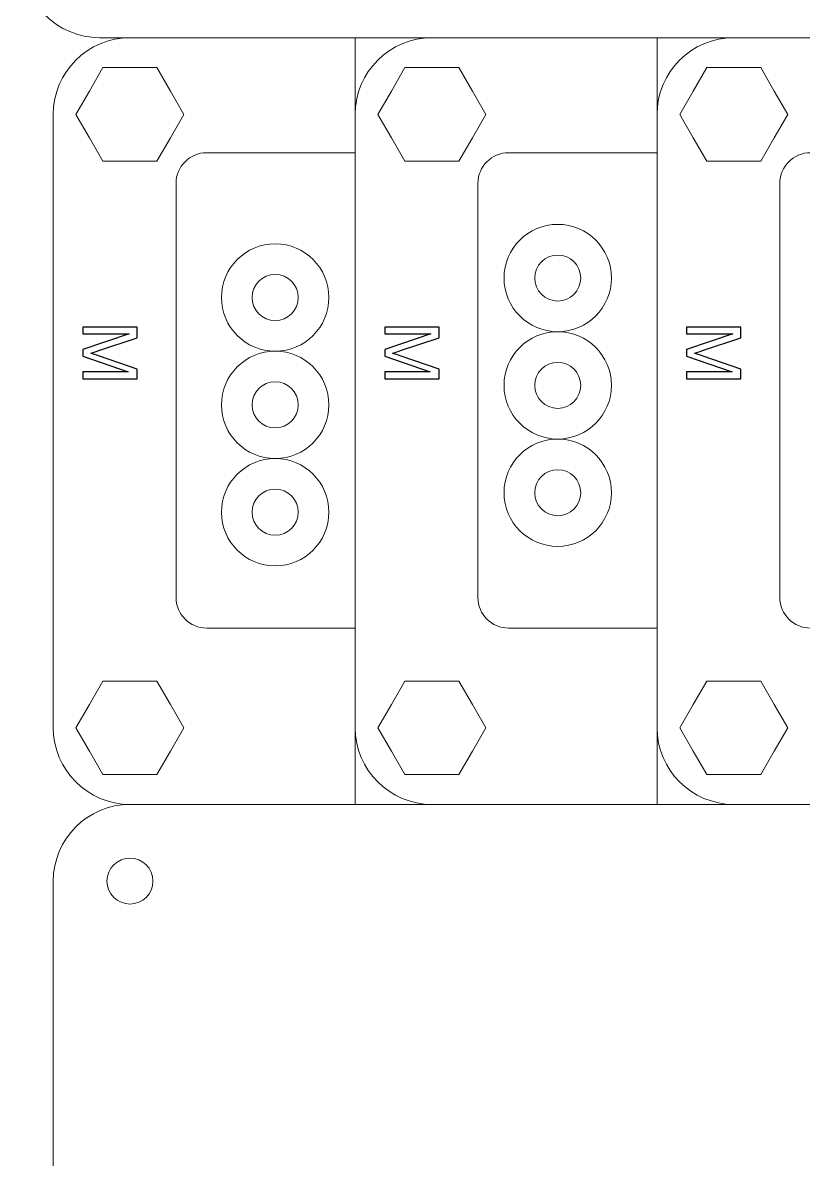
# Model space of a CAD drawing. Header units: millimetres. Extents: x -100 to 87, y -104 to 146.
# Drawn here: x -99.9 to -49, y -27.2 to 46.9 of the extents above; entities that cross this region are included whole.
import ezdxf

# ---------------------------------------------------------------- set-up
doc = ezdxf.new("R2010")
doc.units = ezdxf.units.MM
doc.header["$MEASUREMENT"] = 0
doc.layers.add('Layer 1', color=7, linetype='Continuous')

msp = doc.modelspace()

# ---------------------------------------------------------------- linework, layer by layer
at = {"layer": 'Layer 1', "color": 250, "lineweight": 20}
for points, knots in [([(54.1016, 60.9455), (54.1016, 60.9455), (54.1016, 60.9455), (54.1016, 60.9455), (54.1016, 60.9455), (51.9325, 60.9455), (50.1587, 59.2167), (50.1029, 57.0485), (50.1029, 57.0485), (50.1029, 57.0485), (50.1016, 50.9457), (50.1016, 50.9457), (50.1016, 50.9457), (50.1011, 48.1956), (47.8515, 45.9455), (45.1013, 45.9455), (45.1013, 45.9455), (45.1013, 45.9455), (-94.8981, 45.9455), (-94.8981, 45.9455), (-94.8981, 45.9455), (-97.6484, 45.9455), (-99.8984, 48.1956), (-99.8984, 50.9457), (-99.8984, 50.9457), (-99.8984, 50.9457), (-99.8984, 90.9453), (-99.8984, 90.9453), (-99.8984, 90.9453), (-99.8984, 93.6954), (-97.6484, 95.9455), (-94.8981, 95.9455), (-94.8981, 95.9455), (-94.8981, 95.9455), (45.1013, 95.9455), (45.1013, 95.9455), (45.1013, 95.9455), (47.8516, 95.9455), (50.101, 93.6954), (50.1016, 90.9453), (50.1016, 90.9453), (50.1016, 90.9453), (50.1029, 84.8425), (50.1029, 84.8425), (50.1029, 84.8425), (50.1587, 82.6743), (51.9325, 80.9455), (54.1016, 80.9455), (54.1016, 80.9455), (54.1016, 80.9455), (54.1016, 80.9455), (54.1016, 80.9455), (54.1016, 80.9455), (54.1016, 80.9455), (62.2716, 80.9455), (62.2716, 80.9455), (62.2716, 80.9455), (63.8286, 80.9455), (65.1023, 79.8324), (65.1023, 78.4719), (65.1023, 78.4719), (65.1023, 78.4719), (65.1023, 63.419), (65.1023, 63.419), (65.1023, 63.419), (65.1023, 62.0585), (63.8284, 60.9455), (62.2716, 60.9455), (62.2716, 60.9455), (62.2716, 60.9455), (54.1016, 60.9455), (54.1016, 60.9455)], [0, 0, 0, 0, 0.0526316, 0.0526316, 0.0526316, 0.0526316, 0.1052632, 0.1052632, 0.1052632, 0.1052632, 0.1578947, 0.1578947, 0.1578947, 0.1578947, 0.2105263, 0.2105263, 0.2105263, 0.2105263, 0.2631579, 0.2631579, 0.2631579, 0.2631579, 0.3157895, 0.3157895, 0.3157895, 0.3157895, 0.3684211, 0.3684211, 0.3684211, 0.3684211, 0.4210526, 0.4210526, 0.4210526, 0.4210526, 0.4736842, 0.4736842, 0.4736842, 0.4736842, 0.5263158, 0.5263158, 0.5263158, 0.5263158, 0.5789474, 0.5789474, 0.5789474, 0.5789474, 0.6315789, 0.6315789, 0.6315789, 0.6315789, 0.6842105, 0.6842105, 0.6842105, 0.6842105, 0.7368421, 0.7368421, 0.7368421, 0.7368421, 0.7894737, 0.7894737, 0.7894737, 0.7894737, 0.8421053, 0.8421053, 0.8421053, 0.8421053, 0.8947368, 0.8947368, 0.8947368, 0.8947368, 1, 1, 1, 1]), ([(-87.9089, 38.4466), (-87.9089, 38.4466), (-78.2359, 38.4466), (-78.2359, 38.4466), (-78.2359, 38.4466), (-78.2359, 38.4466), (-78.2359, 45.9454), (-78.2359, 45.9454), (-78.2359, 45.9454), (-78.2359, 45.9454), (-78.2359, 45.9455), (-78.2359, 45.9455), (-78.2359, 45.9455), (-78.2359, 45.9455), (-92.9101, 45.9455), (-92.9101, 45.9455), (-92.9101, 45.9455), (-95.6604, 45.9455), (-97.9104, 43.6953), (-97.9104, 40.9453), (-97.9104, 40.9453), (-97.9104, 40.9453), (-97.9104, 0.9457), (-97.9104, 0.9457), (-97.9104, 0.9457), (-97.9104, -1.8042), (-95.6602, -4.0545), (-92.9101, -4.0545), (-92.9101, -4.0545), (-92.9101, -4.0545), (-78.2359, -4.0545), (-78.2359, -4.0545), (-78.2359, -4.0545), (-78.2359, -4.0545), (-78.2359, 7.4466), (-78.2359, 7.4466), (-78.2359, 7.4466), (-78.2359, 7.4466), (-87.9089, 7.4466), (-87.9089, 7.4466), (-87.9089, 7.4466), (-87.9089, 7.4466), (-87.9089, 7.4466), (-87.9089, 7.4466), (-87.9089, 7.4466), (-89.0135, 7.4466), (-89.9089, 8.342), (-89.9089, 9.4465), (-89.9089, 9.4465), (-89.9089, 9.4465), (-89.9089, 34.4466), (-89.9089, 34.4466), (-89.9089, 34.4466), (-89.9089, 34.4466), (-89.9089, 36.4467), (-89.9089, 36.4467), (-89.9089, 36.4467), (-89.9089, 37.5512), (-89.0135, 38.4466), (-87.9089, 38.4466), (-87.9089, 38.4466), (-87.9089, 38.4466), (-87.9089, 38.4466), (-87.9089, 38.4466)], [0, 0, 0, 0, 0.0588235, 0.0588235, 0.0588235, 0.0588235, 0.1176471, 0.1176471, 0.1176471, 0.1176471, 0.1764706, 0.1764706, 0.1764706, 0.1764706, 0.2352941, 0.2352941, 0.2352941, 0.2352941, 0.2941176, 0.2941176, 0.2941176, 0.2941176, 0.3529412, 0.3529412, 0.3529412, 0.3529412, 0.4117647, 0.4117647, 0.4117647, 0.4117647, 0.4705882, 0.4705882, 0.4705882, 0.4705882, 0.5294118, 0.5294118, 0.5294118, 0.5294118, 0.5882353, 0.5882353, 0.5882353, 0.5882353, 0.6470588, 0.6470588, 0.6470588, 0.6470588, 0.7058824, 0.7058824, 0.7058824, 0.7058824, 0.7647059, 0.7647059, 0.7647059, 0.7647059, 0.8235294, 0.8235294, 0.8235294, 0.8235294, 0.8823529, 0.8823529, 0.8823529, 0.8823529, 1, 1, 1, 1]), ([(-68.2344, 38.4466), (-68.2344, 38.4466), (-58.5614, 38.4466), (-58.5614, 38.4466), (-58.5614, 38.4466), (-58.5614, 38.4466), (-58.5614, 45.9454), (-58.5614, 45.9454), (-58.5614, 45.9454), (-58.5614, 45.9454), (-58.5614, 45.9455), (-58.5614, 45.9455), (-58.5614, 45.9455), (-58.5614, 45.9455), (-73.2356, 45.9455), (-73.2356, 45.9455), (-73.2356, 45.9455), (-75.9859, 45.9455), (-78.2359, 43.6953), (-78.2359, 40.9453), (-78.2359, 40.9453), (-78.2359, 40.9453), (-78.2359, 0.9457), (-78.2359, 0.9457), (-78.2359, 0.9457), (-78.2359, -1.8042), (-75.9857, -4.0545), (-73.2356, -4.0545), (-73.2356, -4.0545), (-73.2356, -4.0545), (-58.5614, -4.0545), (-58.5614, -4.0545), (-58.5614, -4.0545), (-58.5614, -4.0545), (-58.5614, 7.4466), (-58.5614, 7.4466), (-58.5614, 7.4466), (-58.5614, 7.4466), (-68.2344, 7.4466), (-68.2344, 7.4466), (-68.2344, 7.4466), (-68.2344, 7.4466), (-68.2344, 7.4466), (-68.2344, 7.4466), (-68.2344, 7.4466), (-69.339, 7.4466), (-70.2344, 8.342), (-70.2344, 9.4465), (-70.2344, 9.4465), (-70.2344, 9.4465), (-70.2344, 34.4466), (-70.2344, 34.4466), (-70.2344, 34.4466), (-70.2344, 34.4466), (-70.2344, 36.4467), (-70.2344, 36.4467), (-70.2344, 36.4467), (-70.2344, 37.5512), (-69.339, 38.4466), (-68.2344, 38.4466), (-68.2344, 38.4466), (-68.2344, 38.4466), (-68.2344, 38.4466), (-68.2344, 38.4466)], [0, 0, 0, 0, 0.0588235, 0.0588235, 0.0588235, 0.0588235, 0.1176471, 0.1176471, 0.1176471, 0.1176471, 0.1764706, 0.1764706, 0.1764706, 0.1764706, 0.2352941, 0.2352941, 0.2352941, 0.2352941, 0.2941176, 0.2941176, 0.2941176, 0.2941176, 0.3529412, 0.3529412, 0.3529412, 0.3529412, 0.4117647, 0.4117647, 0.4117647, 0.4117647, 0.4705882, 0.4705882, 0.4705882, 0.4705882, 0.5294118, 0.5294118, 0.5294118, 0.5294118, 0.5882353, 0.5882353, 0.5882353, 0.5882353, 0.6470588, 0.6470588, 0.6470588, 0.6470588, 0.7058824, 0.7058824, 0.7058824, 0.7058824, 0.7647059, 0.7647059, 0.7647059, 0.7647059, 0.8235294, 0.8235294, 0.8235294, 0.8235294, 0.8823529, 0.8823529, 0.8823529, 0.8823529, 1, 1, 1, 1]), ([(-48.5599, 38.4466), (-48.5599, 38.4466), (-38.8869, 38.4466), (-38.8869, 38.4466), (-38.8869, 38.4466), (-38.8869, 38.4466), (-38.8869, 45.9454), (-38.8869, 45.9454), (-38.8869, 45.9454), (-38.8869, 45.9454), (-38.8869, 45.9455), (-38.8869, 45.9455), (-38.8869, 45.9455), (-38.8869, 45.9455), (-53.5611, 45.9455), (-53.5611, 45.9455), (-53.5611, 45.9455), (-56.3114, 45.9455), (-58.5614, 43.6953), (-58.5614, 40.9453), (-58.5614, 40.9453), (-58.5614, 40.9453), (-58.5614, 0.9457), (-58.5614, 0.9457), (-58.5614, 0.9457), (-58.5614, -1.8042), (-56.3112, -4.0545), (-53.5611, -4.0545), (-53.5611, -4.0545), (-53.5611, -4.0545), (-38.8869, -4.0545), (-38.8869, -4.0545), (-38.8869, -4.0545), (-38.8869, -4.0545), (-38.8869, 7.4466), (-38.8869, 7.4466), (-38.8869, 7.4466), (-38.8869, 7.4466), (-48.5599, 7.4466), (-48.5599, 7.4466), (-48.5599, 7.4466), (-48.5599, 7.4466), (-48.5599, 7.4466), (-48.5599, 7.4466), (-48.5599, 7.4466), (-49.6645, 7.4466), (-50.5599, 8.342), (-50.5599, 9.4465), (-50.5599, 9.4465), (-50.5599, 9.4465), (-50.5599, 34.4466), (-50.5599, 34.4466), (-50.5599, 34.4466), (-50.5599, 34.4466), (-50.5599, 36.4467), (-50.5599, 36.4467), (-50.5599, 36.4467), (-50.5599, 37.5512), (-49.6645, 38.4466), (-48.5599, 38.4466), (-48.5599, 38.4466), (-48.5599, 38.4466), (-48.5599, 38.4466), (-48.5599, 38.4466)], [0, 0, 0, 0, 0.0588235, 0.0588235, 0.0588235, 0.0588235, 0.1176471, 0.1176471, 0.1176471, 0.1176471, 0.1764706, 0.1764706, 0.1764706, 0.1764706, 0.2352941, 0.2352941, 0.2352941, 0.2352941, 0.2941176, 0.2941176, 0.2941176, 0.2941176, 0.3529412, 0.3529412, 0.3529412, 0.3529412, 0.4117647, 0.4117647, 0.4117647, 0.4117647, 0.4705882, 0.4705882, 0.4705882, 0.4705882, 0.5294118, 0.5294118, 0.5294118, 0.5294118, 0.5882353, 0.5882353, 0.5882353, 0.5882353, 0.6470588, 0.6470588, 0.6470588, 0.6470588, 0.7058824, 0.7058824, 0.7058824, 0.7058824, 0.7647059, 0.7647059, 0.7647059, 0.7647059, 0.8235294, 0.8235294, 0.8235294, 0.8235294, 0.8823529, 0.8823529, 0.8823529, 0.8823529, 1, 1, 1, 1]), ([(-89.3914, 40.9454), (-89.3914, 40.9454), (-90.2711, 39.4215), (-90.2711, 39.4215), (-90.2711, 39.4215), (-90.2711, 39.4215), (-91.1509, 37.8978), (-91.1509, 37.8978), (-91.1509, 37.8978), (-91.1509, 37.8978), (-92.9104, 37.8978), (-92.9104, 37.8978), (-92.9104, 37.8978), (-92.9104, 37.8978), (-94.6699, 37.8978), (-94.6699, 37.8978), (-94.6699, 37.8978), (-94.6699, 37.8978), (-95.5497, 39.4215), (-95.5497, 39.4215), (-95.5497, 39.4215), (-95.5497, 39.4215), (-96.4294, 40.9454), (-96.4294, 40.9454), (-96.4294, 40.9454), (-96.4294, 40.9454), (-95.5497, 42.4693), (-95.5497, 42.4693), (-95.5497, 42.4693), (-95.5497, 42.4693), (-94.6699, 43.993), (-94.6699, 43.993), (-94.6699, 43.993), (-94.6699, 43.993), (-92.9104, 43.993), (-92.9104, 43.993), (-92.9104, 43.993), (-92.9104, 43.993), (-91.1509, 43.993), (-91.1509, 43.993), (-91.1509, 43.993), (-91.1509, 43.993), (-90.2711, 42.4693), (-90.2711, 42.4693), (-90.2711, 42.4693), (-90.2711, 42.4693), (-89.3914, 40.9454), (-89.3914, 40.9454)], [0, 0, 0, 0, 0.0769231, 0.0769231, 0.0769231, 0.0769231, 0.1538462, 0.1538462, 0.1538462, 0.1538462, 0.2307692, 0.2307692, 0.2307692, 0.2307692, 0.3076923, 0.3076923, 0.3076923, 0.3076923, 0.3846154, 0.3846154, 0.3846154, 0.3846154, 0.4615385, 0.4615385, 0.4615385, 0.4615385, 0.5384615, 0.5384615, 0.5384615, 0.5384615, 0.6153846, 0.6153846, 0.6153846, 0.6153846, 0.6923077, 0.6923077, 0.6923077, 0.6923077, 0.7692308, 0.7692308, 0.7692308, 0.7692308, 0.8461538, 0.8461538, 0.8461538, 0.8461538, 1, 1, 1, 1]), ([(-69.7169, 40.9454), (-69.7169, 40.9454), (-70.5966, 39.4215), (-70.5966, 39.4215), (-70.5966, 39.4215), (-70.5966, 39.4215), (-71.4764, 37.8978), (-71.4764, 37.8978), (-71.4764, 37.8978), (-71.4764, 37.8978), (-73.2359, 37.8978), (-73.2359, 37.8978), (-73.2359, 37.8978), (-73.2359, 37.8978), (-74.9954, 37.8978), (-74.9954, 37.8978), (-74.9954, 37.8978), (-74.9954, 37.8978), (-75.8752, 39.4215), (-75.8752, 39.4215), (-75.8752, 39.4215), (-75.8752, 39.4215), (-76.7549, 40.9454), (-76.7549, 40.9454), (-76.7549, 40.9454), (-76.7549, 40.9454), (-75.8752, 42.4693), (-75.8752, 42.4693), (-75.8752, 42.4693), (-75.8752, 42.4693), (-74.9954, 43.993), (-74.9954, 43.993), (-74.9954, 43.993), (-74.9954, 43.993), (-73.2359, 43.993), (-73.2359, 43.993), (-73.2359, 43.993), (-73.2359, 43.993), (-71.4764, 43.993), (-71.4764, 43.993), (-71.4764, 43.993), (-71.4764, 43.993), (-70.5966, 42.4693), (-70.5966, 42.4693), (-70.5966, 42.4693), (-70.5966, 42.4693), (-69.7169, 40.9454), (-69.7169, 40.9454)], [0, 0, 0, 0, 0.0769231, 0.0769231, 0.0769231, 0.0769231, 0.1538462, 0.1538462, 0.1538462, 0.1538462, 0.2307692, 0.2307692, 0.2307692, 0.2307692, 0.3076923, 0.3076923, 0.3076923, 0.3076923, 0.3846154, 0.3846154, 0.3846154, 0.3846154, 0.4615385, 0.4615385, 0.4615385, 0.4615385, 0.5384615, 0.5384615, 0.5384615, 0.5384615, 0.6153846, 0.6153846, 0.6153846, 0.6153846, 0.6923077, 0.6923077, 0.6923077, 0.6923077, 0.7692308, 0.7692308, 0.7692308, 0.7692308, 0.8461538, 0.8461538, 0.8461538, 0.8461538, 1, 1, 1, 1]), ([(-50.0424, 40.9454), (-50.0424, 40.9454), (-50.9221, 39.4215), (-50.9221, 39.4215), (-50.9221, 39.4215), (-50.9221, 39.4215), (-51.8019, 37.8978), (-51.8019, 37.8978), (-51.8019, 37.8978), (-51.8019, 37.8978), (-53.5614, 37.8978), (-53.5614, 37.8978), (-53.5614, 37.8978), (-53.5614, 37.8978), (-55.3209, 37.8978), (-55.3209, 37.8978), (-55.3209, 37.8978), (-55.3209, 37.8978), (-56.2007, 39.4215), (-56.2007, 39.4215), (-56.2007, 39.4215), (-56.2007, 39.4215), (-57.0804, 40.9454), (-57.0804, 40.9454), (-57.0804, 40.9454), (-57.0804, 40.9454), (-56.2007, 42.4693), (-56.2007, 42.4693), (-56.2007, 42.4693), (-56.2007, 42.4693), (-55.3209, 43.993), (-55.3209, 43.993), (-55.3209, 43.993), (-55.3209, 43.993), (-53.5614, 43.993), (-53.5614, 43.993), (-53.5614, 43.993), (-53.5614, 43.993), (-51.8019, 43.993), (-51.8019, 43.993), (-51.8019, 43.993), (-51.8019, 43.993), (-50.9221, 42.4693), (-50.9221, 42.4693), (-50.9221, 42.4693), (-50.9221, 42.4693), (-50.0424, 40.9454), (-50.0424, 40.9454)], [0, 0, 0, 0, 0.0769231, 0.0769231, 0.0769231, 0.0769231, 0.1538462, 0.1538462, 0.1538462, 0.1538462, 0.2307692, 0.2307692, 0.2307692, 0.2307692, 0.3076923, 0.3076923, 0.3076923, 0.3076923, 0.3846154, 0.3846154, 0.3846154, 0.3846154, 0.4615385, 0.4615385, 0.4615385, 0.4615385, 0.5384615, 0.5384615, 0.5384615, 0.5384615, 0.6153846, 0.6153846, 0.6153846, 0.6153846, 0.6923077, 0.6923077, 0.6923077, 0.6923077, 0.7692308, 0.7692308, 0.7692308, 0.7692308, 0.8461538, 0.8461538, 0.8461538, 0.8461538, 1, 1, 1, 1]), ([(-61.5323, 30.2731), (-61.5323, 28.34), (-63.0993, 26.7731), (-65.0323, 26.7731), (-65.0323, 26.7731), (-66.9653, 26.7731), (-68.5323, 28.34), (-68.5323, 30.2731), (-68.5323, 30.2731), (-68.5323, 32.2062), (-66.9653, 33.7731), (-65.0323, 33.7731), (-65.0323, 33.7731), (-63.0993, 33.7731), (-61.5323, 32.2062), (-61.5323, 30.2731)], [0, 0, 0, 0, 0.2, 0.2, 0.2, 0.2, 0.4, 0.4, 0.4, 0.4, 0.6, 0.6, 0.6, 0.6, 1, 1, 1, 1]), ([(-79.9473, 29.0031), (-79.9473, 27.07), (-81.5143, 25.5031), (-83.4473, 25.5031), (-83.4473, 25.5031), (-85.3803, 25.5031), (-86.9473, 27.07), (-86.9473, 29.0031), (-86.9473, 29.0031), (-86.9473, 30.9362), (-85.3803, 32.5031), (-83.4473, 32.5031), (-83.4473, 32.5031), (-81.5143, 32.5031), (-79.9473, 30.9362), (-79.9473, 29.0031)], [0, 0, 0, 0, 0.2, 0.2, 0.2, 0.2, 0.4, 0.4, 0.4, 0.4, 0.6, 0.6, 0.6, 0.6, 1, 1, 1, 1]), ([(-63.5323, 30.2731), (-63.5323, 29.4447), (-64.2039, 28.7731), (-65.0323, 28.7731), (-65.0323, 28.7731), (-65.8607, 28.7731), (-66.5323, 29.4447), (-66.5323, 30.2731), (-66.5323, 30.2731), (-66.5323, 31.1015), (-65.8607, 31.7731), (-65.0323, 31.7731), (-65.0323, 31.7731), (-64.2039, 31.7731), (-63.5323, 31.1015), (-63.5323, 30.2731)], [0, 0, 0, 0, 0.2, 0.2, 0.2, 0.2, 0.4, 0.4, 0.4, 0.4, 0.6, 0.6, 0.6, 0.6, 1, 1, 1, 1]), ([(-81.9473, 29.0031), (-81.9473, 28.1747), (-82.6189, 27.5031), (-83.4473, 27.5031), (-83.4473, 27.5031), (-84.2757, 27.5031), (-84.9473, 28.1747), (-84.9473, 29.0031), (-84.9473, 29.0031), (-84.9473, 29.8315), (-84.2757, 30.5031), (-83.4473, 30.5031), (-83.4473, 30.5031), (-82.6189, 30.5031), (-81.9473, 29.8315), (-81.9473, 29.0031)], [0, 0, 0, 0, 0.2, 0.2, 0.2, 0.2, 0.4, 0.4, 0.4, 0.4, 0.6, 0.6, 0.6, 0.6, 1, 1, 1, 1]), ([(-61.5323, 23.2731), (-61.5323, 21.34), (-63.0993, 19.7731), (-65.0323, 19.7731), (-65.0323, 19.7731), (-66.9653, 19.7731), (-68.5323, 21.34), (-68.5323, 23.2731), (-68.5323, 23.2731), (-68.5323, 25.2062), (-66.9653, 26.7731), (-65.0323, 26.7731), (-65.0323, 26.7731), (-63.0993, 26.7731), (-61.5323, 25.2062), (-61.5323, 23.2731)], [0, 0, 0, 0, 0.2, 0.2, 0.2, 0.2, 0.4, 0.4, 0.4, 0.4, 0.6, 0.6, 0.6, 0.6, 1, 1, 1, 1]), ([(-79.9473, 22.0031), (-79.9473, 20.07), (-81.5143, 18.5031), (-83.4473, 18.5031), (-83.4473, 18.5031), (-85.3803, 18.5031), (-86.9473, 20.07), (-86.9473, 22.0031), (-86.9473, 22.0031), (-86.9473, 23.9362), (-85.3803, 25.5031), (-83.4473, 25.5031), (-83.4473, 25.5031), (-81.5143, 25.5031), (-79.9473, 23.9362), (-79.9473, 22.0031)], [0, 0, 0, 0, 0.2, 0.2, 0.2, 0.2, 0.4, 0.4, 0.4, 0.4, 0.6, 0.6, 0.6, 0.6, 1, 1, 1, 1]), ([(-63.5323, 23.2731), (-63.5323, 22.4447), (-64.2039, 21.7731), (-65.0323, 21.7731), (-65.0323, 21.7731), (-65.8607, 21.7731), (-66.5323, 22.4447), (-66.5323, 23.2731), (-66.5323, 23.2731), (-66.5323, 24.1015), (-65.8607, 24.7731), (-65.0323, 24.7731), (-65.0323, 24.7731), (-64.2039, 24.7731), (-63.5323, 24.1015), (-63.5323, 23.2731)], [0, 0, 0, 0, 0.2, 0.2, 0.2, 0.2, 0.4, 0.4, 0.4, 0.4, 0.6, 0.6, 0.6, 0.6, 1, 1, 1, 1]), ([(-81.9473, 22.0031), (-81.9473, 21.1747), (-82.6189, 20.5031), (-83.4473, 20.5031), (-83.4473, 20.5031), (-84.2757, 20.5031), (-84.9473, 21.1747), (-84.9473, 22.0031), (-84.9473, 22.0031), (-84.9473, 22.8315), (-84.2757, 23.5031), (-83.4473, 23.5031), (-83.4473, 23.5031), (-82.6189, 23.5031), (-81.9473, 22.8315), (-81.9473, 22.0031)], [0, 0, 0, 0, 0.2, 0.2, 0.2, 0.2, 0.4, 0.4, 0.4, 0.4, 0.6, 0.6, 0.6, 0.6, 1, 1, 1, 1]), ([(-61.5323, 16.2731), (-61.5323, 14.34), (-63.0993, 12.7731), (-65.0323, 12.7731), (-65.0323, 12.7731), (-66.9653, 12.7731), (-68.5323, 14.34), (-68.5323, 16.2731), (-68.5323, 16.2731), (-68.5323, 18.2062), (-66.9653, 19.7731), (-65.0323, 19.7731), (-65.0323, 19.7731), (-63.0993, 19.7731), (-61.5323, 18.2062), (-61.5323, 16.2731)], [0, 0, 0, 0, 0.2, 0.2, 0.2, 0.2, 0.4, 0.4, 0.4, 0.4, 0.6, 0.6, 0.6, 0.6, 1, 1, 1, 1]), ([(-79.9473, 15.0031), (-79.9473, 13.07), (-81.5143, 11.5031), (-83.4473, 11.5031), (-83.4473, 11.5031), (-85.3803, 11.5031), (-86.9473, 13.07), (-86.9473, 15.0031), (-86.9473, 15.0031), (-86.9473, 16.9362), (-85.3803, 18.5031), (-83.4473, 18.5031), (-83.4473, 18.5031), (-81.5143, 18.5031), (-79.9473, 16.9362), (-79.9473, 15.0031)], [0, 0, 0, 0, 0.2, 0.2, 0.2, 0.2, 0.4, 0.4, 0.4, 0.4, 0.6, 0.6, 0.6, 0.6, 1, 1, 1, 1]), ([(-63.5323, 16.2731), (-63.5323, 15.4447), (-64.2039, 14.7731), (-65.0323, 14.7731), (-65.0323, 14.7731), (-65.8607, 14.7731), (-66.5323, 15.4447), (-66.5323, 16.2731), (-66.5323, 16.2731), (-66.5323, 17.1015), (-65.8607, 17.7731), (-65.0323, 17.7731), (-65.0323, 17.7731), (-64.2039, 17.7731), (-63.5323, 17.1015), (-63.5323, 16.2731)], [0, 0, 0, 0, 0.2, 0.2, 0.2, 0.2, 0.4, 0.4, 0.4, 0.4, 0.6, 0.6, 0.6, 0.6, 1, 1, 1, 1]), ([(-81.9473, 15.0031), (-81.9473, 14.1747), (-82.6189, 13.5031), (-83.4473, 13.5031), (-83.4473, 13.5031), (-84.2757, 13.5031), (-84.9473, 14.1747), (-84.9473, 15.0031), (-84.9473, 15.0031), (-84.9473, 15.8315), (-84.2757, 16.5031), (-83.4473, 16.5031), (-83.4473, 16.5031), (-82.6189, 16.5031), (-81.9473, 15.8315), (-81.9473, 15.0031)], [0, 0, 0, 0, 0.2, 0.2, 0.2, 0.2, 0.4, 0.4, 0.4, 0.4, 0.6, 0.6, 0.6, 0.6, 1, 1, 1, 1]), ([(-89.3914, 0.9455), (-89.3914, 0.9455), (-90.2711, -0.5784), (-90.2711, -0.5784), (-90.2711, -0.5784), (-90.2711, -0.5784), (-91.1509, -2.1021), (-91.1509, -2.1021), (-91.1509, -2.1021), (-91.1509, -2.1021), (-92.9104, -2.1021), (-92.9104, -2.1021), (-92.9104, -2.1021), (-92.9104, -2.1021), (-94.6699, -2.1021), (-94.6699, -2.1021), (-94.6699, -2.1021), (-94.6699, -2.1021), (-95.5497, -0.5784), (-95.5497, -0.5784), (-95.5497, -0.5784), (-95.5497, -0.5784), (-96.4294, 0.9455), (-96.4294, 0.9455), (-96.4294, 0.9455), (-96.4294, 0.9455), (-95.5497, 2.4694), (-95.5497, 2.4694), (-95.5497, 2.4694), (-95.5497, 2.4694), (-94.6699, 3.9931), (-94.6699, 3.9931), (-94.6699, 3.9931), (-94.6699, 3.9931), (-92.9104, 3.9931), (-92.9104, 3.9931), (-92.9104, 3.9931), (-92.9104, 3.9931), (-91.1509, 3.9931), (-91.1509, 3.9931), (-91.1509, 3.9931), (-91.1509, 3.9931), (-90.2711, 2.4694), (-90.2711, 2.4694), (-90.2711, 2.4694), (-90.2711, 2.4694), (-89.3914, 0.9455), (-89.3914, 0.9455)], [0, 0, 0, 0, 0.0769231, 0.0769231, 0.0769231, 0.0769231, 0.1538462, 0.1538462, 0.1538462, 0.1538462, 0.2307692, 0.2307692, 0.2307692, 0.2307692, 0.3076923, 0.3076923, 0.3076923, 0.3076923, 0.3846154, 0.3846154, 0.3846154, 0.3846154, 0.4615385, 0.4615385, 0.4615385, 0.4615385, 0.5384615, 0.5384615, 0.5384615, 0.5384615, 0.6153846, 0.6153846, 0.6153846, 0.6153846, 0.6923077, 0.6923077, 0.6923077, 0.6923077, 0.7692308, 0.7692308, 0.7692308, 0.7692308, 0.8461538, 0.8461538, 0.8461538, 0.8461538, 1, 1, 1, 1]), ([(-69.7169, 0.9455), (-69.7169, 0.9455), (-70.5966, -0.5784), (-70.5966, -0.5784), (-70.5966, -0.5784), (-70.5966, -0.5784), (-71.4764, -2.1021), (-71.4764, -2.1021), (-71.4764, -2.1021), (-71.4764, -2.1021), (-73.2359, -2.1021), (-73.2359, -2.1021), (-73.2359, -2.1021), (-73.2359, -2.1021), (-74.9954, -2.1021), (-74.9954, -2.1021), (-74.9954, -2.1021), (-74.9954, -2.1021), (-75.8752, -0.5784), (-75.8752, -0.5784), (-75.8752, -0.5784), (-75.8752, -0.5784), (-76.7549, 0.9455), (-76.7549, 0.9455), (-76.7549, 0.9455), (-76.7549, 0.9455), (-75.8752, 2.4694), (-75.8752, 2.4694), (-75.8752, 2.4694), (-75.8752, 2.4694), (-74.9954, 3.9931), (-74.9954, 3.9931), (-74.9954, 3.9931), (-74.9954, 3.9931), (-73.2359, 3.9931), (-73.2359, 3.9931), (-73.2359, 3.9931), (-73.2359, 3.9931), (-71.4764, 3.9931), (-71.4764, 3.9931), (-71.4764, 3.9931), (-71.4764, 3.9931), (-70.5966, 2.4694), (-70.5966, 2.4694), (-70.5966, 2.4694), (-70.5966, 2.4694), (-69.7169, 0.9455), (-69.7169, 0.9455)], [0, 0, 0, 0, 0.0769231, 0.0769231, 0.0769231, 0.0769231, 0.1538462, 0.1538462, 0.1538462, 0.1538462, 0.2307692, 0.2307692, 0.2307692, 0.2307692, 0.3076923, 0.3076923, 0.3076923, 0.3076923, 0.3846154, 0.3846154, 0.3846154, 0.3846154, 0.4615385, 0.4615385, 0.4615385, 0.4615385, 0.5384615, 0.5384615, 0.5384615, 0.5384615, 0.6153846, 0.6153846, 0.6153846, 0.6153846, 0.6923077, 0.6923077, 0.6923077, 0.6923077, 0.7692308, 0.7692308, 0.7692308, 0.7692308, 0.8461538, 0.8461538, 0.8461538, 0.8461538, 1, 1, 1, 1]), ([(-50.0424, 0.9455), (-50.0424, 0.9455), (-50.9221, -0.5784), (-50.9221, -0.5784), (-50.9221, -0.5784), (-50.9221, -0.5784), (-51.8019, -2.1021), (-51.8019, -2.1021), (-51.8019, -2.1021), (-51.8019, -2.1021), (-53.5614, -2.1021), (-53.5614, -2.1021), (-53.5614, -2.1021), (-53.5614, -2.1021), (-55.3209, -2.1021), (-55.3209, -2.1021), (-55.3209, -2.1021), (-55.3209, -2.1021), (-56.2007, -0.5784), (-56.2007, -0.5784), (-56.2007, -0.5784), (-56.2007, -0.5784), (-57.0804, 0.9455), (-57.0804, 0.9455), (-57.0804, 0.9455), (-57.0804, 0.9455), (-56.2007, 2.4694), (-56.2007, 2.4694), (-56.2007, 2.4694), (-56.2007, 2.4694), (-55.3209, 3.9931), (-55.3209, 3.9931), (-55.3209, 3.9931), (-55.3209, 3.9931), (-53.5614, 3.9931), (-53.5614, 3.9931), (-53.5614, 3.9931), (-53.5614, 3.9931), (-51.8019, 3.9931), (-51.8019, 3.9931), (-51.8019, 3.9931), (-51.8019, 3.9931), (-50.9221, 2.4694), (-50.9221, 2.4694), (-50.9221, 2.4694), (-50.9221, 2.4694), (-50.0424, 0.9455), (-50.0424, 0.9455)], [0, 0, 0, 0, 0.0769231, 0.0769231, 0.0769231, 0.0769231, 0.1538462, 0.1538462, 0.1538462, 0.1538462, 0.2307692, 0.2307692, 0.2307692, 0.2307692, 0.3076923, 0.3076923, 0.3076923, 0.3076923, 0.3846154, 0.3846154, 0.3846154, 0.3846154, 0.4615385, 0.4615385, 0.4615385, 0.4615385, 0.5384615, 0.5384615, 0.5384615, 0.5384615, 0.6153846, 0.6153846, 0.6153846, 0.6153846, 0.6923077, 0.6923077, 0.6923077, 0.6923077, 0.7692308, 0.7692308, 0.7692308, 0.7692308, 0.8461538, 0.8461538, 0.8461538, 0.8461538, 1, 1, 1, 1]), ([(56.0896, -39.0545), (56.0896, -39.0545), (56.0896, -39.0545), (56.0896, -39.0545), (56.0896, -39.0545), (53.9205, -39.0545), (52.1467, -40.7833), (52.0909, -42.9515), (52.0909, -42.9515), (52.0909, -42.9515), (52.0896, -49.0543), (52.0896, -49.0543), (52.0896, -49.0543), (52.0891, -51.8044), (49.8395, -54.0545), (47.0893, -54.0545), (47.0893, -54.0545), (47.0893, -54.0545), (-92.9101, -54.0545), (-92.9101, -54.0545), (-92.9101, -54.0545), (-95.6604, -54.0545), (-97.9104, -51.8044), (-97.9104, -49.0543), (-97.9104, -49.0543), (-97.9104, -49.0543), (-97.9104, -9.0547), (-97.9104, -9.0547), (-97.9104, -9.0547), (-97.9104, -6.3046), (-95.6604, -4.0545), (-92.9101, -4.0545), (-92.9101, -4.0545), (-92.9101, -4.0545), (47.0893, -4.0545), (47.0893, -4.0545), (47.0893, -4.0545), (49.8396, -4.0545), (52.089, -6.3046), (52.0896, -9.0547), (52.0896, -9.0547), (52.0896, -9.0547), (52.0909, -15.1575), (52.0909, -15.1575), (52.0909, -15.1575), (52.1467, -17.3257), (53.9205, -19.0545), (56.0896, -19.0545), (56.0896, -19.0545), (56.0896, -19.0545), (56.0896, -19.0545), (56.0896, -19.0545), (56.0896, -19.0545), (56.0896, -19.0545), (64.2596, -19.0545), (64.2596, -19.0545), (64.2596, -19.0545), (65.8166, -19.0545), (67.0903, -20.1676), (67.0903, -21.5281), (67.0903, -21.5281), (67.0903, -21.5281), (67.0903, -36.581), (67.0903, -36.581), (67.0903, -36.581), (67.0903, -37.9415), (65.8164, -39.0545), (64.2596, -39.0545), (64.2596, -39.0545), (64.2596, -39.0545), (56.0896, -39.0545), (56.0896, -39.0545)], [0, 0, 0, 0, 0.0526316, 0.0526316, 0.0526316, 0.0526316, 0.1052632, 0.1052632, 0.1052632, 0.1052632, 0.1578947, 0.1578947, 0.1578947, 0.1578947, 0.2105263, 0.2105263, 0.2105263, 0.2105263, 0.2631579, 0.2631579, 0.2631579, 0.2631579, 0.3157895, 0.3157895, 0.3157895, 0.3157895, 0.3684211, 0.3684211, 0.3684211, 0.3684211, 0.4210526, 0.4210526, 0.4210526, 0.4210526, 0.4736842, 0.4736842, 0.4736842, 0.4736842, 0.5263158, 0.5263158, 0.5263158, 0.5263158, 0.5789474, 0.5789474, 0.5789474, 0.5789474, 0.6315789, 0.6315789, 0.6315789, 0.6315789, 0.6842105, 0.6842105, 0.6842105, 0.6842105, 0.7368421, 0.7368421, 0.7368421, 0.7368421, 0.7894737, 0.7894737, 0.7894737, 0.7894737, 0.8421053, 0.8421053, 0.8421053, 0.8421053, 0.8947368, 0.8947368, 0.8947368, 0.8947368, 1, 1, 1, 1]), ([(-94.4104, -9.0546), (-94.4104, -9.883), (-93.7388, -10.5546), (-92.9104, -10.5546), (-92.9104, -10.5546), (-92.082, -10.5546), (-91.4104, -9.883), (-91.4104, -9.0546), (-91.4104, -9.0546), (-91.4104, -8.2262), (-92.082, -7.5546), (-92.9104, -7.5546), (-92.9104, -7.5546), (-93.7388, -7.5546), (-94.4104, -8.2262), (-94.4104, -9.0546)], [0, 0, 0, 0, 0.2, 0.2, 0.2, 0.2, 0.4, 0.4, 0.4, 0.4, 0.6, 0.6, 0.6, 0.6, 1, 1, 1, 1])]:
    msp.add_open_spline(points, degree=3, knots=knots, dxfattribs=at)
at = {"layer": 'Layer 1', "color": 250}
for points in [[(-95.9797, 27.0757), (-95.9797, 27.0757), (-92.4435, 27.0757), (-92.4435, 27.0757), (-92.4435, 27.0757), (-92.4435, 27.0757), (-92.4435, 26.3744), (-92.4435, 26.3744), (-92.4435, 26.3744), (-92.4435, 26.3744), (-94.9467, 25.5381), (-94.9467, 25.5381), (-94.9467, 25.5381), (-95.1796, 25.4607), (-95.3541, 25.4047), (-95.4702, 25.3693), (-95.4702, 25.3693), (-95.3418, 25.329), (-95.1525, 25.2656), (-94.903, 25.18), (-94.903, 25.18), (-94.903, 25.18), (-92.4435, 24.3289), (-92.4435, 24.3289), (-92.4435, 24.3289), (-92.4435, 24.3289), (-92.4435, 23.7025), (-92.4435, 23.7025), (-92.4435, 23.7025), (-92.4435, 23.7025), (-95.9797, 23.7025), (-95.9797, 23.7025), (-95.9797, 23.7025), (-95.9797, 23.7025), (-95.9797, 24.1519), (-95.9797, 24.1519), (-95.9797, 24.1519), (-95.9797, 24.1519), (-93.0214, 24.1519), (-93.0214, 24.1519), (-93.0214, 24.1519), (-93.0214, 24.1519), (-95.9797, 25.1841), (-95.9797, 25.1841), (-95.9797, 25.1841), (-95.9797, 25.1841), (-95.9797, 25.6056), (-95.9797, 25.6056), (-95.9797, 25.6056), (-95.9797, 25.6056), (-92.967, 26.6263), (-92.967, 26.6263), (-92.967, 26.6263), (-92.967, 26.6263), (-95.9797, 26.6263), (-95.9797, 26.6263), (-95.9797, 26.6263), (-95.9797, 26.6263), (-95.9797, 27.0757), (-95.9797, 27.0757)], [(-76.3052, 27.0757), (-76.3052, 27.0757), (-72.769, 27.0757), (-72.769, 27.0757), (-72.769, 27.0757), (-72.769, 27.0757), (-72.769, 26.3744), (-72.769, 26.3744), (-72.769, 26.3744), (-72.769, 26.3744), (-75.2722, 25.5381), (-75.2722, 25.5381), (-75.2722, 25.5381), (-75.5051, 25.4607), (-75.6796, 25.4047), (-75.7957, 25.3693), (-75.7957, 25.3693), (-75.6673, 25.329), (-75.478, 25.2656), (-75.2285, 25.18), (-75.2285, 25.18), (-75.2285, 25.18), (-72.769, 24.3289), (-72.769, 24.3289), (-72.769, 24.3289), (-72.769, 24.3289), (-72.769, 23.7025), (-72.769, 23.7025), (-72.769, 23.7025), (-72.769, 23.7025), (-76.3052, 23.7025), (-76.3052, 23.7025), (-76.3052, 23.7025), (-76.3052, 23.7025), (-76.3052, 24.1519), (-76.3052, 24.1519), (-76.3052, 24.1519), (-76.3052, 24.1519), (-73.3469, 24.1519), (-73.3469, 24.1519), (-73.3469, 24.1519), (-73.3469, 24.1519), (-76.3052, 25.1841), (-76.3052, 25.1841), (-76.3052, 25.1841), (-76.3052, 25.1841), (-76.3052, 25.6056), (-76.3052, 25.6056), (-76.3052, 25.6056), (-76.3052, 25.6056), (-73.2925, 26.6263), (-73.2925, 26.6263), (-73.2925, 26.6263), (-73.2925, 26.6263), (-76.3052, 26.6263), (-76.3052, 26.6263), (-76.3052, 26.6263), (-76.3052, 26.6263), (-76.3052, 27.0757), (-76.3052, 27.0757)], [(-56.6307, 27.0757), (-56.6307, 27.0757), (-53.0945, 27.0757), (-53.0945, 27.0757), (-53.0945, 27.0757), (-53.0945, 27.0757), (-53.0945, 26.3744), (-53.0945, 26.3744), (-53.0945, 26.3744), (-53.0945, 26.3744), (-55.5977, 25.5381), (-55.5977, 25.5381), (-55.5977, 25.5381), (-55.8306, 25.4607), (-56.0051, 25.4047), (-56.1212, 25.3693), (-56.1212, 25.3693), (-55.9928, 25.329), (-55.8035, 25.2656), (-55.554, 25.18), (-55.554, 25.18), (-55.554, 25.18), (-53.0945, 24.3289), (-53.0945, 24.3289), (-53.0945, 24.3289), (-53.0945, 24.3289), (-53.0945, 23.7025), (-53.0945, 23.7025), (-53.0945, 23.7025), (-53.0945, 23.7025), (-56.6307, 23.7025), (-56.6307, 23.7025), (-56.6307, 23.7025), (-56.6307, 23.7025), (-56.6307, 24.1519), (-56.6307, 24.1519), (-56.6307, 24.1519), (-56.6307, 24.1519), (-53.6724, 24.1519), (-53.6724, 24.1519), (-53.6724, 24.1519), (-53.6724, 24.1519), (-56.6307, 25.1841), (-56.6307, 25.1841), (-56.6307, 25.1841), (-56.6307, 25.1841), (-56.6307, 25.6056), (-56.6307, 25.6056), (-56.6307, 25.6056), (-56.6307, 25.6056), (-53.618, 26.6263), (-53.618, 26.6263), (-53.618, 26.6263), (-53.618, 26.6263), (-56.6307, 26.6263), (-56.6307, 26.6263), (-56.6307, 26.6263), (-56.6307, 26.6263), (-56.6307, 27.0757), (-56.6307, 27.0757)]]:
    msp.add_open_spline(points, degree=3, knots=[0, 0, 0, 0, 0.0625, 0.0625, 0.0625, 0.0625, 0.125, 0.125, 0.125, 0.125, 0.1875, 0.1875, 0.1875, 0.1875, 0.25, 0.25, 0.25, 0.25, 0.3125, 0.3125, 0.3125, 0.3125, 0.375, 0.375, 0.375, 0.375, 0.4375, 0.4375, 0.4375, 0.4375, 0.5, 0.5, 0.5, 0.5, 0.5625, 0.5625, 0.5625, 0.5625, 0.625, 0.625, 0.625, 0.625, 0.6875, 0.6875, 0.6875, 0.6875, 0.75, 0.75, 0.75, 0.75, 0.8125, 0.8125, 0.8125, 0.8125, 0.875, 0.875, 0.875, 0.875, 1, 1, 1, 1], dxfattribs=at)

doc.saveas('drawing.dxf')
